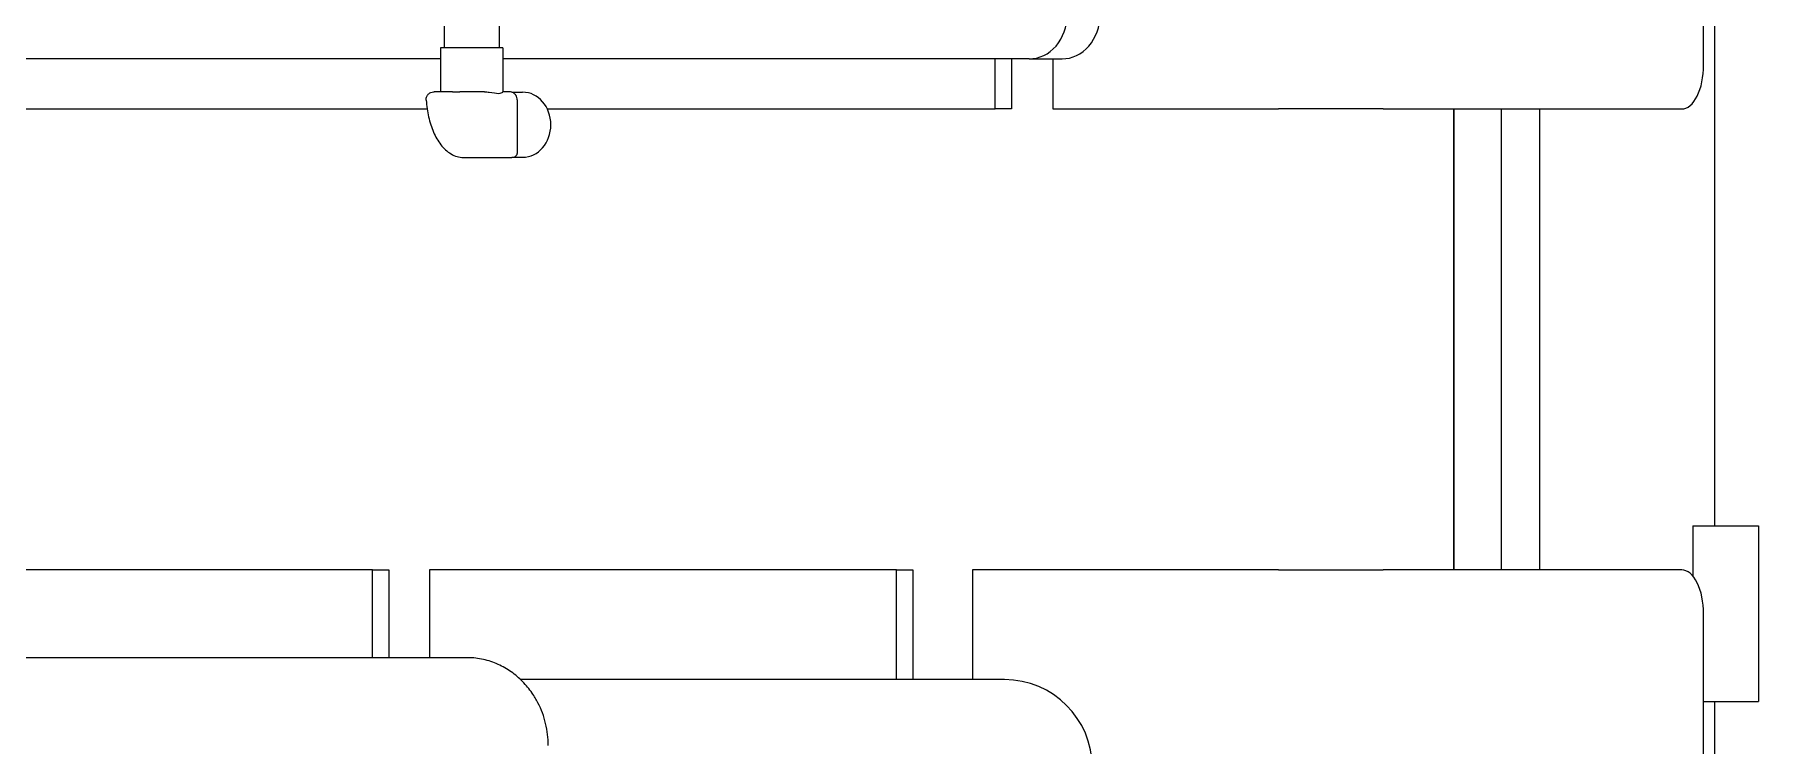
# Model space of a CAD drawing. Header units: inches. Extents: x 12 to 318, y 5 to 204.
# Drawn here: x 234.43 to 244.25, y 75.67 to 79.72 of the extents above; entities that cross this region are included whole.
import ezdxf

# ---------------------------------------------------------------- set-up
doc = ezdxf.new("R2010")
doc.units = ezdxf.units.IN
doc.header["$LTSCALE"] = 9.5
doc.header["$MEASUREMENT"] = 0
doc.layers.add('Visible', color=7, linetype='Continuous', lineweight=18)

msp = doc.modelspace()

# ---------------------------------------------------------------- linework, layer by layer
at = {"layer": 'Visible'}
for p, q in [((243.94054, 79.544365), (243.94054, 79.983055)), ((244.005029, 76.919365), (244.005029, 80.0604)), ((236.762282, 79.76683), (236.762282, 79.64183)), ((237.076243, 79.76683), (237.076243, 79.64183)), ((237.096761, 79.64183), (236.741763, 79.64183)), ((236.741763, 79.64183), (236.741763, 79.39183)), ((237.096761, 79.64183), (237.096761, 79.39118)), ((236.741763, 79.579365), (231.359404, 79.579365)), ((240.096815, 79.579365), (237.096761, 79.579365)), ((239.903264, 79.294365), (239.903264, 79.579365)), ((239.997014, 79.579365), (239.997014, 79.294365)), ((240.096815, 79.579365), (240.284315, 79.579365)), ((240.232354, 79.579365), (240.232354, 79.294365)), ((236.810875, 79.39183), (236.705958, 79.39183)), ((236.956641, 79.39183), (236.851724, 79.39183)), ((236.993226, 79.39183), (236.956641, 79.39183)), ((237.13322, 79.39183), (237.096761, 79.39183)), ((237.148216, 79.389589), (237.210378, 79.389589)), ((231.613239, 79.294365), (236.666097, 79.294365)), ((237.17947, 79.34558), (237.17947, 79.046896)), ((237.350596, 79.294365), (239.903264, 79.294365)), ((239.997014, 79.294365), (239.903264, 79.294365)), ((240.232354, 79.294365), (241.516977, 79.294365)), ((242.114613, 79.294365), (241.516977, 79.294365)), ((242.114613, 79.294365), (243.81554, 79.294365)), ((242.517482, 76.669365), (242.517482, 79.294365)), ((242.517484, 79.294365), (242.517484, 76.669365)), ((242.788523, 76.669365), (242.788523, 79.294365)), ((243.005029, 79.294365), (243.005029, 76.669365)), ((236.877805, 79.01683), (237.148342, 79.01683)), ((237.160746, 79.01907), (237.210378, 79.01907)), ((243.880029, 76.919365), (244.25348, 76.919365)), ((243.880029, 76.919365), (243.880029, 76.633526)), ((244.25348, 76.919365), (244.25348, 75.919365)), ((236.354725, 76.669365), (232.366678, 76.669365)), ((236.354725, 76.169365), (236.354725, 76.669365)), ((236.354725, 76.669365), (236.448475, 76.669365)), ((236.448475, 76.669365), (236.448475, 76.169365)), ((239.340347, 76.669365), (236.679484, 76.669365)), ((236.679484, 76.669365), (236.679484, 76.169365)), ((239.340347, 76.044365), (239.340347, 76.669365)), ((239.340347, 76.669365), (239.434097, 76.669365)), ((239.434097, 76.669365), (239.434097, 76.044365)), ((241.516977, 76.669365), (239.77336, 76.669365)), ((239.77336, 76.669365), (239.77336, 76.044365)), ((241.516977, 76.669365), (242.114613, 76.669365)), ((243.81554, 76.669365), (242.114613, 76.669365)), ((243.94054, 75.455926), (243.94054, 76.419365)), ((236.764511, 76.169365), (224.207143, 76.169365)), ((236.897449, 76.169365), (236.764511, 76.169365)), ((239.956498, 76.044365), (237.1987, 76.044365)), ((243.94054, 75.919365), (244.25348, 75.919365)), ((244.005029, 75.407498), (244.005029, 75.919365))]:
    msp.add_line(p, q, dxfattribs=at)
msp.add_arc((239.956498, 75.544365), 0.5, 0, 90, dxfattribs=at)
for centre, major_axis, ratio, start_param, end_param in [((240.096815, 79.829365), (0, -0.25), 0.8660254, 0, 1.57079633), ((240.284315, 79.829365), (0, -0.25), 0.8660254, 0, 1.57079633), ((243.81554, 79.544365), (0, -0.25), 0.5, 0, 1.57079633), ((237.210378, 79.20433), (0, -0.18526), 0.8660254, 0, 3.14159265), ((243.81554, 76.419365), (0, 0.25), 0.5, 4.71238898, 6.28318531)]:
    msp.add_ellipse(centre, major_axis=major_axis, ratio=ratio, start_param=start_param, end_param=end_param, dxfattribs=at)
for points, knots in [([(236.660755, 79.343581), (236.660494, 79.347267), (236.660587, 79.351211), (236.662024, 79.359645), (236.663397, 79.364182), (236.668022, 79.372994), (236.671228, 79.377233), (236.678906, 79.383968), (236.683145, 79.386553), (236.692197, 79.390237), (236.697093, 79.391295), (236.703199, 79.391778), (236.70459, 79.39183), (236.705958, 79.39183)], [-0.0996467033, -0.0996467033, -0.0996467033, -0.0996467033, -0.0797173627, -0.0797173627, -0.059788022, -0.059788022, -0.0404369291, -0.0404369291, -0.0233806816, -0.0233806816, -0.0053942126, -0.0053942126, 0, 0, 0, 0]), ([(236.810875, 79.39183), (236.817274, 79.391871), (236.823898, 79.391788), (236.830513, 79.391788), (236.837127, 79.391788), (236.844281, 79.391871), (236.851724, 79.39183)], [1.118517942, 1.118517942, 1.118517942, 1.118517942, 1.176718059, 1.176718059, 1.176718059, 1.234918175, 1.234918175, 1.234918175, 1.234918175]), ([(236.993226, 79.39183), (237.00242, 79.391832), (237.011375, 79.39101), (237.041372, 79.386997), (237.059902, 79.382552), (237.072981, 79.382552), (237.08606, 79.382552), (237.094144, 79.386997), (237.096577, 79.39039), (237.09676, 79.390842), (237.096759, 79.391182)], [2.000751798, 2.000751798, 2.000751798, 2.000751798, 2.079672535, 2.079672535, 2.279000165, 2.279000165, 2.279000165, 2.478327794, 2.478327794, 2.514238801, 2.514238801, 2.514238801, 2.514238801]), ([(237.17947, 79.34558), (237.17947, 79.349963), (237.178943, 79.35454), (237.176358, 79.363779), (237.174272, 79.368441), (237.168501, 79.376781), (237.164883, 79.380452), (237.156825, 79.386195), (237.152431, 79.388284), (237.143426, 79.391074), (237.138821, 79.39172), (237.13401, 79.391825), (237.133614, 79.39183), (237.13322, 79.39183)], [-1.04719755, -1.04719755, -1.04719755, -1.04719755, -0.83775804, -0.83775804, -0.62831853, -0.62831853, -0.42703691, -0.42703691, -0.2282757, -0.2282757, -0.01883619, -0.01883619, 0, 0, 0, 0]), ([(236.660755, 79.343581), (236.663058, 79.311066), (236.667699, 79.279083), (236.681546, 79.218174), (236.690739, 79.189252), (236.713701, 79.136119), (236.727443, 79.11188), (236.760273, 79.069606), (236.779453, 79.051434), (236.823467, 79.025547), (236.848267, 79.017632), (236.875066, 79.01685), (236.876435, 79.01683), (236.877805, 79.01683)], [1.71152429, 1.71152429, 1.71152429, 1.71152429, 1.99753796, 1.99753796, 2.28355164, 2.28355164, 2.56956531, 2.56956531, 2.85557898, 2.85557898, 3.12698871, 3.12698871, 3.14159265, 3.14159265, 3.14159265, 3.14159265]), ([(237.17947, 79.046896), (237.17947, 79.043695), (237.178921, 79.040423), (237.176972, 79.03449), (237.175568, 79.031884), (237.172302, 79.027171), (237.170442, 79.025336), (237.166381, 79.021906), (237.164444, 79.020836), (237.1601, 79.018659), (237.158467, 79.018236), (237.154889, 79.017275), (237.153853, 79.017186), (237.152159, 79.016978), (237.151621, 79.016939), (237.150639, 79.016875), (237.150261, 79.016862), (237.149553, 79.01684), (237.149251, 79.016835), (237.148749, 79.01683), (237.148542, 79.01683), (237.148342, 79.01683)], [0.0430406362, 0.0430406362, 0.0430406362, 0.0430406362, 0.0434898537, 0.0434898537, 0.0439623928, 0.0439623928, 0.0445596211, 0.0445596211, 0.0454601413, 0.0454601413, 0.0470974462, 0.0470974462, 0.0501170551, 0.0501170551, 0.0531762755, 0.0531762755, 0.0568948483, 0.0568948483, 0.0612500798, 0.0612500798, 0.0648167937, 0.0648167937, 0.0648167937, 0.0648167937]), ([(237.264362, 75.967494), (237.248209, 75.99086), (237.230057, 76.012875), (237.190106, 76.053472), (237.168308, 76.072056), (237.121469, 76.105063), (237.096422, 76.119491), (237.043549, 76.143381), (237.015717, 76.152844), (236.957924, 76.165838), (236.927948, 76.169365), (236.897449, 76.169365)], [0, 0, 0, 0, 0.114418285, 0.114418285, 0.228836571, 0.228836571, 0.343254856, 0.343254856, 0.457673142, 0.457673142, 0.572091427, 0.572091427, 0.572091427, 0.572091427]), ([(237.356017, 75.669365), (237.356017, 75.690316), (237.354795, 75.711268), (237.349905, 75.752922), (237.346237, 75.773626), (237.336454, 75.814526), (237.330339, 75.834724), (237.315664, 75.87434), (237.307103, 75.893758), (237.287548, 75.931517), (237.276554, 75.949858), (237.264362, 75.967494)], [6.283185307, 6.283185307, 6.283185307, 6.283185307, 6.417920231, 6.417920231, 6.552655155, 6.552655155, 6.68739008, 6.68739008, 6.822125004, 6.822125004, 6.956859928, 6.956859928, 6.956859928, 6.956859928])]:
    msp.add_open_spline(points, degree=3, knots=knots, dxfattribs=at)

doc.saveas('drawing.dxf')
